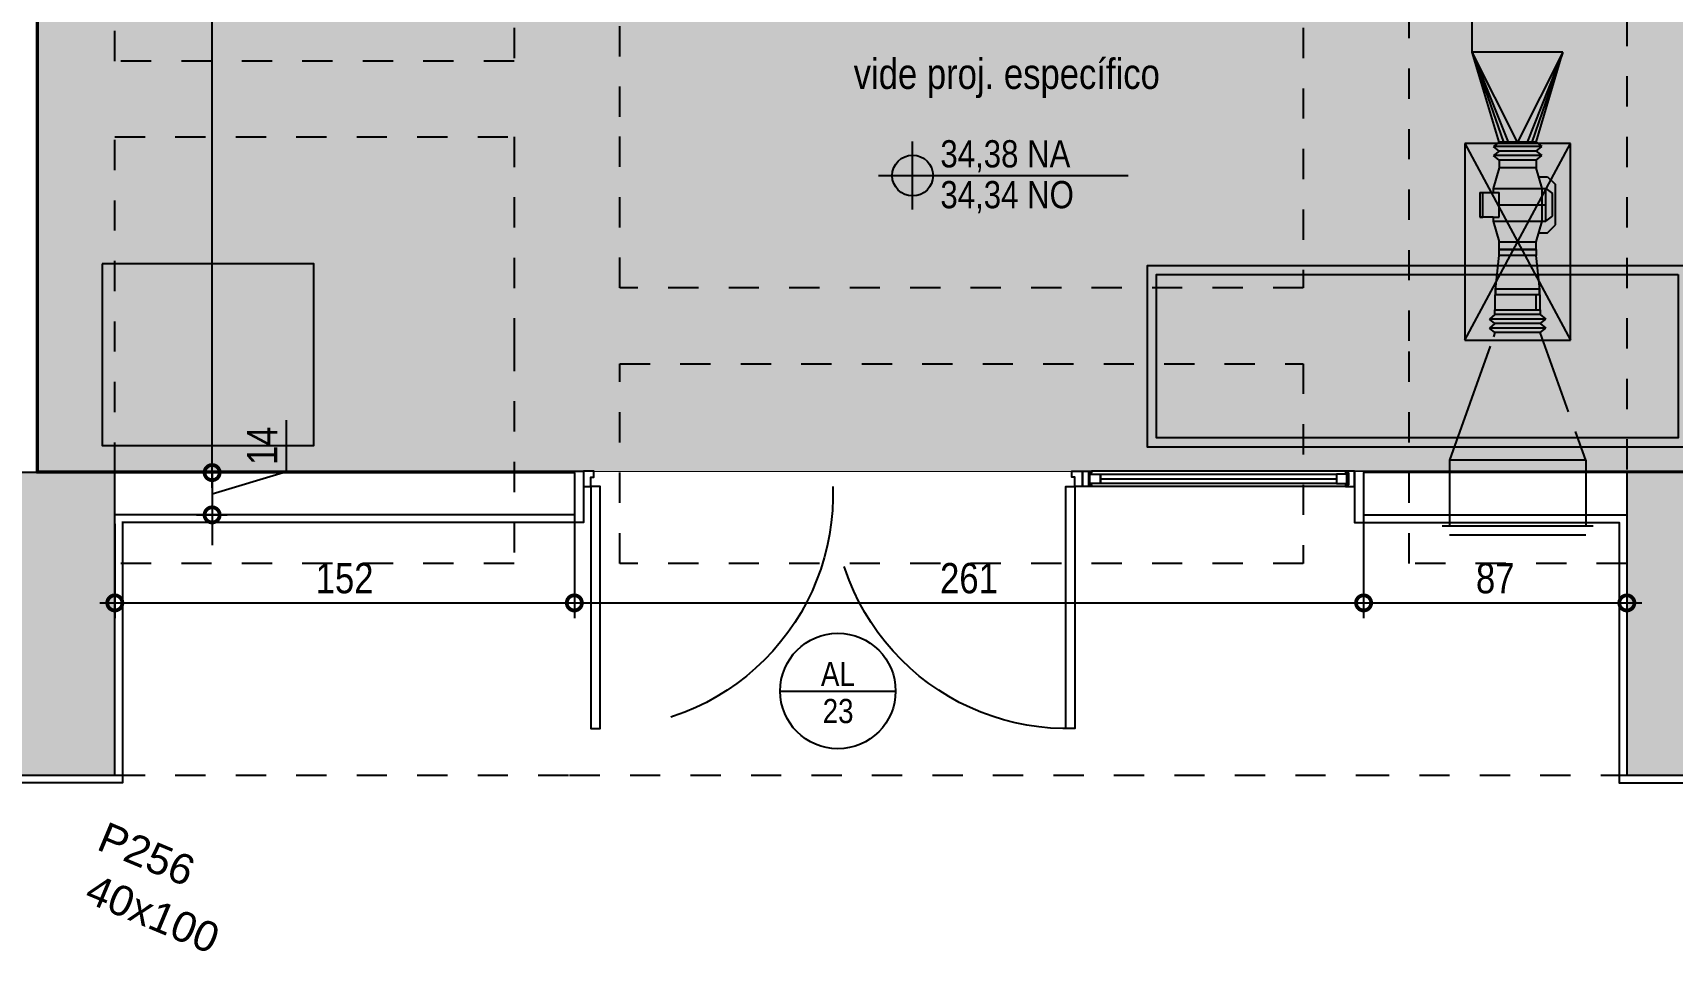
# Model space of a CAD drawing. Header units: metres. Extents: x -41 to 570, y -54 to 184.
# Drawn here: x -25.57 to -20.15, y -10.02 to -6.98 of the extents above; entities that cross this region are included whole.
import ezdxf
from ezdxf.enums import TextEntityAlignment as Align

# ---------------------------------------------------------------- set-up
doc = ezdxf.new("R2010")
doc.units = ezdxf.units.M
doc.linetypes.add('DASHEDX2', pattern=[1.5, 1, -0.5])
doc.linetypes.add('PUC$0$DASHEDX2', pattern=[1.5, 1, -0.5])
for name, color, linetype in [('1', 232, 'DASHEDX2'), ('12', 232, 'Continuous'), ('4', 2, 'Continuous'), ('9', 232, 'Continuous'), ('ARQ-ALV ACAB', 4, 'Continuous'), ('ARQ-DIM', 2, 'Continuous'), ('ARQ-PRJ', 7, 'DASHEDX2'), ('ARQ-SIM', 1, 'Continuous'), ('ARQ-TXT', 2, 'Continuous'), ('JL-LAY', 7, 'Continuous'), ('PUC$0$ARQ-ALV ACAB', 4, 'Continuous'), ('PUC$0$ARQ-ALV OSSO', 5, 'Continuous'), ('PUC$0$ARQ-CAX @ 1', 1, 'Continuous'), ('PUC$0$ARQ-PRJ', 7, 'PUC$0$DASHEDX2')]:
    doc.layers.add(name, color=color, linetype=linetype)
doc.layers.add('PUC$0$ARQ-FORRO', color=9, linetype='Continuous', lineweight=5)
doc.styles.add('Adesa', font='ARIALN.TTF')
doc.styles.get("Standard").update_dxf_attribs({"font": 'arial.ttf'})
doc.dimstyles.new('ADESA 1-0050', dxfattribs={"dimtxt": 0.1, "dimasz": 0.1, "dimexe": 0.05, "dimexo": 0.05, "dimgap": 0.03, "dimtad": 1, "dimdec": 1, "dimlfac": 100, "dimzin": 12, "dimtxsty": 'Adesa', "dimblk": 'DOTSMALL', "dimcen": 1, "dimdle": 0.05, "dimclrd": 1, "dimclre": 1, "dimclrt": 256, "dimazin": 3, "dimtm": 1e-09, "dimtfac": 1, "dimtdec": 1, "dimtmove": 1, "dimatfit": 0, "dimldrblk": 'DOTSMALL', "dimfxl": 0.8, "dimtvp": 2, "dimtolj": 1, "dimtzin": 0, "dimarcsym": 0})

# ---------------------------------------------------------------- blocks, each defined once
blk = doc.blocks.new('*U3374')
for points in [[(0, -0.1699999997352108), (0.02499999999906777, -0.1699999997354382), (0.02499999999906777, -0.1399999997352381), (0.03499999999928605, -0.1399999997352381), (0.03500000000031592, -0.1199999997354704), (-3.343730513223544e-13, -0.119999999735243), (0, -0.1699999997352108)], [(1.64999999999859, -0.169999999735154), (1.624999999999068, -0.1699999997354382), (1.624999999999068, -0.1399999997352381), (1.61499999999885, -0.1399999997352381), (1.614999999998856, -0.1200000004069048), (1.649999999999961, -0.1200000004066775), (1.64999999999859, -0.1699999997352108)], [(0.02499999999940883, -0.1699999997354382), (0.02499999999940876, -0.9699999997364899), (0.05499999999960884, -0.9699999997364899), (0.05499999999960892, -0.1699999997354382)], [(1.625000000001455, -0.1699999997354382), (1.625000000001455, -0.970176107785693), (1.595000000001255, -0.970176107785693), (1.595000000001255, -0.1699999997354382)]]:
    blk.add_lwpolyline(points, close=True)
at = {"layer": 'PUC$0$ARQ-PRJ'}
for centre, start, end in [((0.05045417578521499, -0.1957951123371053), 268.1177731609957, 1.90744690667856), ((1.599545824218378, -0.1957951123371053), 178.0925530933217, 271.8822268390108)]:
    blk.add_arc(centre, 0.7749752393757076, start, end, dxfattribs=at)
blk = doc.blocks.new('*U3359')
at = {"color": 0, "linetype": 'ByBlock', "ltscale": 0.5}
for points in [[(0.019999999999925, -0.0449999999999875), (0.0199999999998682, -0.0449999999999875), (0.0199999999998682, -0.04499999999998749), (0.0199999999998682, -0.04499999999998749), (0.0199999999998682, -0.04499999999998749), (0.01999999999981139, -0.04500000000000169), (0.0199999999998682, -0.04499999999998749), (0.0199999999998682, -0.0449999999999733), (0.019999999999925, -0.04499999999998749), (0.0299999999999159, -0.0449999999999732), (0.0299999999999727, -0.04999999999996868), (-5.68e-14, -0.04999999999996868), (0, 0), (0.0299999999999727, 0), (0.0299999999999727, -0.0049999999999955), (0.0199999999999818, -0.0049999999999955), (0.019999999999925, -0.0449999999999875)], [(0.8800000000000751, -0.04499999999997033), (0.8800000000001319, -0.04499999999997033), (0.8800000000001319, -0.04499999999997032), (0.8800000000001319, -0.04499999999997032), (0.8800000000001319, -0.04499999999997032), (0.8800000000001885, -0.04499999999998452), (0.8800000000001319, -0.04499999999997032), (0.8800000000001319, -0.04499999999995612), (0.8800000000000751, -0.04499999999997032), (0.8700000000000842, -0.04499999999995603), (0.8700000000000273, -0.04999999999995151), (0.9000000000000569, -0.04999999999995151), (0.9, 1.71737624121769e-14), (0.8700000000000273, 1.71737624121769e-14), (0.8700000000000273, -0.004999999999978326), (0.8800000000000182, -0.004999999999978326), (0.8800000000000751, -0.04499999999997033)], [(0.0249999999999204, -0.0100000000000051), (0.0600000006625032, -0.0099999999940792), (0.0600000006625032, -0.0399999999940803), (0.0249999999999204, -0.0400000000000063)], [(0.8749999994450598, -0.00999999999995952), (0.8399999993374968, -0.00999999999995952), (0.8399999993374968, -0.03999999999996073), (0.8749999994450598, -0.03999999999996073)]]:
    blk.add_lwpolyline(points, close=True, dxfattribs=at)
at = {"color": 8, "linetype": 'ByBlock', "ltscale": 0.5}
for points in [[(0.8699999994450959, 4.557376241217689e-14), (0.0299999999999727, 0)], [(0.8699999994450959, -0.04999999999992311), (0.0299999999999727, -0.04999999999996868)]]:
    blk.add_lwpolyline(points, dxfattribs=at)
at = {"color": 7, "linetype": 'ByBlock', "ltscale": 0.5}
blk.add_lwpolyline([(0.8399999993374968, -0.009999999999959572), (0.8399999993374968, -0.03999999999996067), (0.0600000006625032, -0.03999999999408035), (0.0600000006625032, -0.00999999999407915)], close=True, dxfattribs=at)
blk.add_lwpolyline([(0.0600000006625032, -0.0249999999940798), (0.8399999993374968, -0.02500000000626503)], dxfattribs=at)
blk = doc.blocks.new('PUC$0$forro area comum')
at = {"layer": 'PUC$0$ARQ-FORRO'}
h = blk.add_hatch(color=256, dxfattribs=at)
h.dxf.hatch_style = 1
h.paths.add_polyline_path([(14.95499870522973, 4.104887081562611), (19.94498870001204, 4.104898899601512), (19.94498870001204, 4.924857599366389), (20.30498870001204, 4.924857599366389), (20.30499063698566, 4.104899745351156), (25.29498843412482, 4.104911533144979), (25.29498887128091, 4.924856907708924), (25.55498800365691, 4.924892033562643), (25.55452701675794, 8.424700830001713), (19.94359660069317, 8.426234428367303), (19.94358411566514, 9.28486829737803), (14.9550231074735, 9.28486829737803)])
at = {"layer": 'PUC$0$ARQ-FORRO', "elevation": -4.31835632350037e-06}
blk.add_lwpolyline([(14.95499870522973, 4.104887081562611), (19.94498870001204, 4.104898899601512), (19.94498870001204, 4.924857599366389), (20.30498870001204, 4.924857599366389), (20.30499063698566, 4.104899745351156), (25.29498843412482, 4.104911533144979), (25.29498887128091, 4.924856907708924), (25.55498800365691, 4.924892033562643), (25.55452701675794, 8.424700830001713), (19.94359660069317, 8.426234428367303), (19.94358411566514, 9.28486829737803), (14.9550231074735, 9.28486829737803)], close=True, dxfattribs=at)
blk = doc.blocks.new('PUC')
at = {"layer": 'PUC$0$ARQ-ALV ACAB', "elevation": -4.31835632350037e-06}
blk.add_lwpolyline([(19.94354970836975, 9.284857599366415), (19.94358411566549, 8.426234436161103), (21.20047051562738, 8.425449822780768), (21.2004715944987, 8.59469850644693), (20.32498870001204, 8.594701813446369), (20.32498877383968, 9.454857599366404), (19.86998870001204, 9.454857599366372), (19.86998870001204, 9.284857599366385)], close=True, dxfattribs=at)
at = {"layer": 'PUC$0$ARQ-ALV ACAB'}
for points, elevation in [([(25.27498870001205, 8.594698410909345), (25.27498870001205, 9.454857599366388), (25.72500580023738, 9.454857599366388), (25.72497159978671, 8.594860036791623)], -4.318356323902826e-06), ([(14.95499870522973, 4.104887081562611), (19.94498870001204, 4.104898899601512), (19.94498870001204, 4.924857599366389), (20.30498870001204, 4.924857599366389), (20.30498870001204, 4.104899745346581), (25.29498852874318, 4.104911533145202), (25.29498887128091, 4.924856907708924), (25.55498800840241, 4.924856907708922), (25.55451788187695, 8.424700834174017), (23.75046921883424, 8.425524822838106), (23.75046806613522, 8.59469096530178), (25.27736801701677, 8.594698042804405)], -4.31835632350037e-06)]:
    blk.add_lwpolyline(points, dxfattribs=dict(at, elevation=elevation))
at = {"layer": 'PUC$0$ARQ-ALV OSSO', "elevation": -4.31835632350037e-06}
for points in [[(20.29998870001204, 8.429857599366388), (21.17047055138857, 8.430447767675908), (21.1704715587227, 8.56969852688448), (20.29998870001204, 8.569701913828053)], [(25.55951725598253, 8.429698526884478), (23.78046918307305, 8.430522767733246), (23.78046810191122, 8.56969098573933), (25.30236802355587, 8.569698158779538)]]:
    blk.add_lwpolyline(points, dxfattribs=at)
at = {"layer": 'PUC$0$ARQ-ALV OSSO'}
blk.add_lwpolyline([(25.55998870001204, 4.919857599366389), (25.55951716858175, 8.429857599366388)], dxfattribs=at)
at = {"layer": 'PUC$0$ARQ-CAX @ 1', "xscale": -1, "rotation": 180}
blk.add_blockref('*U3374', (22.10046921931165, 8.305449823045542, -4.31835632350037e-06), dxfattribs=at)
at = {"layer": 'PUC$0$ARQ-CAX @ 1', "rotation": 180}
blk.add_blockref('*U3359', (22.10047051562738, 8.425449822780784, -4.31835632350037e-06), dxfattribs=at)
at = {"layer": 'PUC$0$ARQ-FORRO'}
blk.add_blockref('PUC$0$forro area comum', (0, 0), dxfattribs=at)
blk = doc.blocks.new('TIPO COTA$0$Chamada_planta')
at = {"layer": 'ARQ-SIM'}
blk.add_line((-1.272612162904418, 0), (1.272612162904418, 0), dxfattribs=at)
blk.add_circle((0, 0), 1.272612162904418, dxfattribs=at)
at = {"layer": 'ARQ-SIM', "color": 2, "style": 'Adesa'}
for tag, p in [('NUMERO', (-3e-16, 0.2338932678049491)), ('C.D.', (-3e-16, -0.2718391078913104))]:
    blk.add_attdef(tag, text='', height=0.5, dxfattribs=at).set_placement(p, align=Align.MIDDLE_CENTER)
blk = doc.blocks.new('A$Caf7cbaa9')
at = {"layer": 'JL-LAY'}
blk.add_lwpolyline([(0.2126564014418655, 0.6646822033977635), (0.2126564014418655, 0.06431722110802696), (0.9126185641285787, 0.06431722110802696), (0.9126185641285787, 0.6646822033977635)], close=True, dxfattribs=at)
at = {"layer": 'JL-LAY', "elevation": -4.318356324306549e-06}
for points in [[(5.454071255077189, 0.6597561959624034), (5.454071255077189, 0.05939121367266686), (3.669304769777742, 0.05939121367266686), (3.669304769777742, 0.6597561959624034)], [(5.424071255077187, 0.6297561959624023), (5.424071255077187, 0.089391213672668), (3.699304769777743, 0.089391213672668), (3.699304769777743, 0.6297561959624023)]]:
    blk.add_lwpolyline(points, close=True, dxfattribs=at)
blk = doc.blocks.new('_DotSmall')
at = {"color": 0, "linetype": 'ByBlock', "const_width": 0.5}
blk.add_lwpolyline([(-0.0625, 0, 1), (0.0625, 0, 1)], format="xyb", close=True, dxfattribs=at)
blk = doc.blocks.new('*D1403')
at = {"layer": 'ARQ-DIM', "color": 1, "lineweight": -2, "transparency": 16777216}
for p, q in [((-23.78046864249213, -8.559714377457123), (-23.78046864249213, -8.910610661060996)), ((-25.29998870001205, -8.599698147565274), (-25.29998870001205, -8.910610661060996)), ((-25.34998870001205, -8.860610661060996), (-23.73046864249213, -8.860610661060996))]:
    blk.add_line(p, q, dxfattribs=at)
at = {"layer": 'Defpoints', "color": 0, "transparency": 16777216}
for p in [(-23.78046864249213, -8.509714377457122, -4.31835632350037e-06), (-25.29998870001205, -8.549698147565273, -4.318356323902826e-06), (-23.78046864249213, -8.860610661060996)]:
    blk.add_point(p, dxfattribs=at)
at = {"layer": 'ARQ-DIM', "color": 1, "lineweight": -2, "transparency": 16777216, "xscale": 0.1, "yscale": 0.1, "zscale": 0.1, "rotation": 180}
blk.add_blockref('_DotSmall', (-25.29998870001205, -8.860610661060996), dxfattribs=at)
at = {"layer": 'ARQ-DIM', "color": 1, "lineweight": -2, "transparency": 16777216, "xscale": 0.1, "yscale": 0.1, "zscale": 0.1}
blk.add_blockref('_DotSmall', (-23.78046864249213, -8.860610661060996), dxfattribs=at)
at = {"layer": 'ARQ-DIM', "transparency": 16777216, "insert": (-24.54022867125209, -8.779553362288826), "char_height": 0.1, "attachment_point": 5, "style": 'Adesa'}
blk.add_mtext('\\A1;152', dxfattribs=at)
blk = doc.blocks.new('*D1404')
at = {"layer": 'ARQ-DIM', "color": 1, "lineweight": -2, "transparency": 16777216}
for p, q in [((-23.78046810191122, -8.559706836311975), (-23.78046810191122, -8.910610661061)), ((-21.1704715587227, -8.559714377457126), (-21.1704715587227, -8.910610661061)), ((-23.83046810191122, -8.860610661061), (-21.12047155872269, -8.860610661061))]:
    blk.add_line(p, q, dxfattribs=at)
at = {"layer": 'Defpoints', "color": 0, "transparency": 16777216}
for p in [(-23.78046810191122, -8.509706836311974, -4.31835632350037e-06), (-21.1704715587227, -8.509714377457126, -4.31835632350037e-06), (-21.1704715587227, -8.860610661061)]:
    blk.add_point(p, dxfattribs=at)
at = {"layer": 'ARQ-DIM', "color": 1, "lineweight": -2, "transparency": 16777216, "xscale": 0.1, "yscale": 0.1, "zscale": 0.1, "rotation": 180}
blk.add_blockref('_DotSmall', (-23.78046810191122, -8.860610661061), dxfattribs=at)
at = {"layer": 'ARQ-DIM', "color": 1, "lineweight": -2, "transparency": 16777216, "xscale": 0.1, "yscale": 0.1, "zscale": 0.1}
blk.add_blockref('_DotSmall', (-21.1704715587227, -8.860610661061), dxfattribs=at)
at = {"layer": 'ARQ-DIM', "transparency": 16777216, "insert": (-22.47546983031696, -8.77955336228883), "char_height": 0.1, "attachment_point": 5, "style": 'Adesa'}
blk.add_mtext('\\A1;261', dxfattribs=at)
blk = doc.blocks.new('*D1405')
at = {"layer": 'ARQ-DIM', "color": 1, "lineweight": -2, "transparency": 16777216}
for p, q in [((-21.1704715587227, -8.559714377457126), (-21.1704715587227, -8.910610661061)), ((-20.29998870001204, -8.599701913828053), (-20.29998870001204, -8.910610661061)), ((-21.2204715587227, -8.860610661061), (-20.24998870001204, -8.860610661061))]:
    blk.add_line(p, q, dxfattribs=at)
at = {"layer": 'Defpoints', "color": 0, "transparency": 16777216}
for p in [(-21.1704715587227, -8.509714377457126, -4.31835632350037e-06), (-20.29998870001204, -8.549701913828052, -4.31835632350037e-06), (-20.29998870001204, -8.860610661061)]:
    blk.add_point(p, dxfattribs=at)
at = {"layer": 'ARQ-DIM', "color": 1, "lineweight": -2, "transparency": 16777216, "xscale": 0.1, "yscale": 0.1, "zscale": 0.1, "rotation": 180}
blk.add_blockref('_DotSmall', (-21.1704715587227, -8.860610661061), dxfattribs=at)
at = {"layer": 'ARQ-DIM', "color": 1, "lineweight": -2, "transparency": 16777216, "xscale": 0.1, "yscale": 0.1, "zscale": 0.1}
blk.add_blockref('_DotSmall', (-20.29998870001204, -8.860610661061), dxfattribs=at)
at = {"layer": 'ARQ-DIM', "transparency": 16777216, "insert": (-20.73523012936737, -8.77955336228883), "char_height": 0.1, "attachment_point": 5, "style": 'Adesa'}
blk.add_mtext('\\A1;87', dxfattribs=at)
blk = doc.blocks.new('*D1672')
at = {"layer": 'ARQ-DIM', "color": 1, "lineweight": -2, "transparency": 16777216}
for p, q in [((-24.97824495428294, -8.47985133577411), (-24.97824495428294, -4.04991119146367)), ((-25.18045630596271, -4.099911191463669), (-24.92824495428294, -4.099911191463669)), ((-25.17969332037933, -8.42985133577411), (-24.92824495428293, -8.42985133577411))]:
    blk.add_line(p, q, dxfattribs=at)
at = {"layer": 'Defpoints', "color": 0, "transparency": 16777216}
for p in [(-25.23045630596271, -4.099911191463669), (-24.97824495428294, -4.099911191463669), (-25.22969332037933, -8.42985133577411, -4.318356323498989e-06)]:
    blk.add_point(p, dxfattribs=at)
at = {"layer": 'ARQ-DIM', "color": 1, "lineweight": -2, "transparency": 16777216, "xscale": 0.1, "yscale": 0.1, "zscale": 0.1}
for p, rotation in [((-24.97824495428294, -4.099911191463669), 90), ((-24.97824495428294, -8.42985133577411), 270)]:
    blk.add_blockref('_DotSmall', p, dxfattribs=dict(at, rotation=rotation))
at = {"layer": 'ARQ-DIM', "transparency": 16777216, "insert": (-25.0593022530551, -6.264881263618881), "char_height": 0.1, "attachment_point": 5, "rotation": 90, "style": 'Adesa'}
blk.add_mtext('\\A1;433', dxfattribs=at)
blk = doc.blocks.new('*D1673')
at = {"layer": 'ARQ-DIM', "color": 1, "lineweight": -2, "transparency": 16777216}
for p, q in [((-24.73263094463676, -8.426086290079482), (-24.73263094463676, -8.256604707541966)), ((-24.97824486005286, -8.429843816747493), (-24.97824486005286, -8.329843816747493)), ((-25.0304136738118, -8.429843816747493), (-24.92824486005286, -8.429843816747493)), ((-24.97824486005286, -8.499770464704312), (-24.73263094463676, -8.426086290079482)), ((-24.97824486005286, -8.429843816747493), (-24.97824486005286, -8.569697112661132)), ((-24.97824486005286, -8.429843816747493), (-24.97824486005286, -8.569697112661132)), ((-25.03041366744649, -8.569697112661132), (-24.92824486005286, -8.569697112661132)), ((-24.97824486005286, -8.569697112661132), (-24.97824486005286, -8.669697112661131))]:
    blk.add_line(p, q, dxfattribs=at)
at = {"layer": 'Defpoints', "color": 0, "transparency": 16777216}
for p in [(-25.0804136738118, -8.429843816747493, -4.31835632350037e-06), (-25.08041366744649, -8.569697112661132, -4.31835632350037e-06), (-24.97824486005286, -8.569697112661132)]:
    blk.add_point(p, dxfattribs=at)
at = {"layer": 'ARQ-DIM', "color": 1, "lineweight": -2, "transparency": 16777216, "xscale": 0.1, "yscale": 0.1, "zscale": 0.1}
for p, rotation in [((-24.97824486005286, -8.429843816747493), 270), ((-24.97824486005286, -8.569697112661132), 90)]:
    blk.add_blockref('_DotSmall', p, dxfattribs=dict(at, rotation=rotation))
at = {"layer": 'ARQ-DIM', "transparency": 16777216, "insert": (-24.81283558310879, -8.341345498810716), "char_height": 0.1, "attachment_point": 5, "rotation": 90, "style": 'Adesa'}
blk.add_mtext('\\A1;14', dxfattribs=at)
blk = doc.blocks.new('NipAcOs')
at = {"layer": 'ARQ-SIM'}
h = blk.add_hatch(color=256, dxfattribs=at)
h.dxf.hatch_style = 1
h.paths.add_polyline_path([(0, 0.1499999999999773, 0.4142135623730951), (-0.1499999999999773, 0), (0, 0)])
h.paths.add_polyline_path([(0.1499999999999773, 0), (0, 0), (0, -0.1499999999999773, 0.4142135623730951)])
for p, q in [((0, -0.25), (0, 0.25)), ((-0.25, 0), (0.1499999999999773, 0)), ((0.1499999999999773, 0), (1.583441196697537, 0))]:
    blk.add_line(p, q, dxfattribs=at)
blk.add_circle((0, 0), 0.15, dxfattribs=at)
at = {"style": 'Adesa'}
for p in [(0.2040091630106531, 0.0600000000000023), (0.2040091630106531, -0.2400000000000091)]:
    blk.add_attdef('000,00', p, '', height=0.2, dxfattribs=at)
blk = doc.blocks.new('A3')
at = {"layer": 'ARQ-PRJ'}
for p, q in [((553.3833469712813, -373.8894647647654), (553.5333469712809, -373.8894647647654)), ((553.5333469712809, -373.9044647647648), (553.3833469712813, -373.9044647647648)), ((553.3833469712813, -373.9044647647648), (553.3833469712813, -373.9544647647659)), ((553.3833469712813, -373.9044647647648), (553.3833469712813, -373.9544647647659)), ((553.3983469712807, -373.9544647647659), (553.3983469712807, -373.9044647647648)), ((553.5333469712809, -373.9544647647659), (553.5333469712809, -373.9044647647648)), ((553.3833469712813, -373.9544647647659), (553.5333469712809, -373.9544647647659)), ((553.3833469712813, -373.9544647647659), (553.3858469712809, -373.9544647647659)), ((553.3833469712813, -373.9544647647659), (553.3983469712807, -373.9544647647659)), ((553.3848469712807, -373.9544647647659), (553.3838469712814, -373.9544647647659)), ((553.3848469712807, -373.9544647647659), (553.3848469712807, -373.972464764765)), ((553.3848469712807, -373.9544647647659), (553.5318469712806, -373.9544647647659)), ((553.3858469712809, -373.9544647647659), (553.3858469712809, -373.9744647647655)), ((553.5333469712809, -373.9544647647659), (553.5308469712804, -373.9544647647659)), ((553.5308469712804, -373.9544647647659), (553.5308469712804, -373.9744647647655)), ((553.5318469712806, -373.9544647647659), (553.5318469712806, -373.972464764765)), ((553.3848469712807, -373.972464764765), (553.3968469712804, -374.0844647647651)), ((553.5308469712804, -373.9744647647655), (553.3858469712809, -373.9744647647655)), ((553.5318469712806, -373.972464764765), (553.5198469712809, -374.0844647647651)), ((553.3968469712804, -374.1044647647656), (553.3968469712804, -374.0844647647651)), ((553.3968469712804, -374.0844647647651), (553.5198469712809, -374.0844647647651)), ((553.5199669712806, -374.1044647647656), (553.3968469712804, -374.1044647647656)), ((553.3968469712804, -374.1044647647656), (553.3968469712804, -374.1301147647652)), ((553.3968469712804, -374.1044647647656), (553.5198469712809, -374.1044647647656)), ((553.4093469712811, -374.0844647647651), (553.5073469712811, -374.0844647647651)), ((553.4583469712811, -374.1044647647656), (553.4093469712811, -374.1044647647656)), ((553.4583469712811, -374.1044647647656), (553.5073469712811, -374.1044647647656)), ((553.5198469712809, -374.0844647647651), (553.5198469712809, -374.1044647647656)), ((553.5199669712806, -374.1044647647656), (553.5199669712806, -374.1301147647652)), ((553.3598652931983, -374.1596122647649), (553.3334069712805, -374.1852622647644)), ((553.3884986222242, -374.1596122647649), (553.3598652931983, -374.1596122647649)), ((553.3968469712804, -374.1301147647652), (553.3776094712807, -374.1980872647642)), ((553.5199669712806, -374.1301147647652), (553.3968469712804, -374.1301147647652)), ((553.5392044712812, -374.1980872647642), (553.5199669712806, -374.1301147647652)), ((553.3334069712805, -374.1852622647644), (553.3334069712805, -374.3186672647649)), ((553.3647844712809, -374.1980872647642), (553.3429819712806, -374.2141185147653)), ((553.3429819712806, -374.2141185147653), (553.3429819712806, -374.289811014765)), ((553.3776094712807, -374.1980872647642), (553.3647844712809, -374.1980872647642)), ((553.3647844712809, -374.1980872647642), (553.3647844712809, -374.3058422647651)), ((553.5392044712812, -374.1980872647642), (553.3776094712807, -374.1980872647642)), ((553.3776094712807, -374.1980872647642), (553.3776094712807, -374.3058422647651)), ((553.5392044712812, -374.2109122647649), (553.5199669712806, -374.2109122647649)), ((553.5199669712806, -374.2109122647649), (553.5199669712806, -374.2930172647654)), ((553.5392044712812, -374.2109122647649), (553.5392044712812, -374.1980872647642)), ((553.5392044712812, -374.2109122647649), (553.5802444712813, -374.2109122647649)), ((553.5834069712805, -374.2109122647649), (553.5738319712805, -374.2109122647649)), ((553.5738319712805, -374.2109122647649), (553.5738319712805, -374.2930172647654)), ((553.5834069712805, -374.2930172647654), (553.5834069712805, -374.2109122647649)), ((553.5199669712806, -374.2519647647647), (553.3647844712809, -374.2519647647647)), ((553.3598652931983, -374.3443172647645), (553.3334069712805, -374.3186672647649)), ((553.3647844712809, -374.3058422647651), (553.3429819712806, -374.289811014765)), ((553.3776094712807, -374.3058422647651), (553.3647844712809, -374.3058422647651)), ((553.5392044712812, -374.3058422647651), (553.3776094712807, -374.3058422647651)), ((553.3776094712807, -374.3058422647651), (553.3968469712804, -374.3738147647642)), ((553.5834069712805, -374.2930172647654), (553.5199669712806, -374.2930172647654)), ((553.5199669712806, -374.3738147647642), (553.5392044712812, -374.3058422647651)), ((553.5392044712812, -374.3058422647661), (553.5392044712812, -374.2930172647654)), ((553.3884986222242, -374.3443172647645), (553.3598652931983, -374.3443172647645)), ((553.3968469712804, -374.3994647647656), (553.3968469712804, -374.3738147647642)), ((553.3968469712804, -374.3738147647642), (553.5199669712806, -374.3738147647642)), ((553.5199669712806, -374.3994647647656), (553.5199669712806, -374.3738147647642)), ((553.3968469712804, -374.3994647647656), (553.5199669712806, -374.3994647647656))]:
    blk.add_line(p, q, dxfattribs=at)
blk = doc.blocks.new('A4')
at = {"layer": 'ARQ-PRJ', "ltscale": 0.8}
blk.add_lwpolyline([(555.7799728065736, -374.756814788742), (555.7799728065736, -374.106814788742), (555.4299728065737, -374.106814788742), (555.4299728065737, -374.756814788742)], close=True, dxfattribs=at)
for points in [[(555.7799728065736, -374.756814788742), (555.4299728065737, -374.106814788742)], [(555.7799728065736, -374.106814788742), (555.4299728065737, -374.756814788742)]]:
    blk.add_lwpolyline(points, dxfattribs=at)
blk = doc.blocks.new('M7')
at = {"layer": 'ARQ-PRJ'}
for p, q in [((-365.5982632961104, -389.7837505684675), (-365.5982632960729, -389.2837505684673)), ((-365.8161496072834, -389.7587505684508), (-365.8161496072491, -389.3087505684501)), ((-365.8161496072491, -389.3087505684501), (-365.5982632960748, -389.3087505684672)), ((-365.5682632960807, -389.7587505684697), (-365.5682632960446, -389.3087505684696)), ((-365.8161496072834, -389.7587505684508), (-365.5982632961085, -389.7587505684673))]:
    blk.add_line(p, q, dxfattribs=at)
blk = doc.blocks.new('A$Cb4964a23')
at = {"layer": 'ARQ-PRJ'}
for p, q in [((-0.5111362794632441, 2.389836770967577), (-0.5111362794632441, 5.113218305964438)), ((-0.2111362794621527, 5.113218305964438), (-0.2111362794530578, 2.389836770967577)), ((-0.2111362794530578, 2.389836770967577), (-0.5111362794505112, 2.389836770967122)), ((-0.361136279445418, 2.092722829382637), (-0.5111362794632441, 2.389836770966667)), ((-0.4226962794455176, 2.092722829382637), (-0.5111362794505112, 2.389836770967122)), ((-0.5111362794505112, 2.389836770967122), (-0.4077192532549816, 2.092722829382637)), ((-0.5111362794505112, 2.389836770967122), (-0.3927192532555637, 2.092722829382637)), ((-0.2111362794530578, 2.389836770967577), (-0.361136279445418, 2.092722829382637)), ((-0.2111362794530578, 2.389836770967577), (-0.3295533056352724, 2.092722829382637)), ((-0.2111362794530578, 2.389836770967577), (-0.3145533056358545, 2.092722829382637)), ((-0.2995762794453185, 2.092722829382637), (-0.2111362794530578, 2.389836770967577)), ((-0.4226962794455176, 2.092722829382637), (-0.4410992460070702, 2.077722829381855)), ((-0.4226962794455176, 2.062722829381528), (-0.4410992460070702, 2.077722829381855)), ((-0.2811733128819469, 2.077722829381855), (-0.4410992460070702, 2.077722829381855)), ((-0.4226962794455176, 2.062722829382437), (-0.4410992460070702, 2.047722829381655)), ((-0.2995762794453185, 2.092722829382637), (-0.4226962794455176, 2.092722829382637)), ((-0.2995762794434995, 2.062722829381983), (-0.4226962794455176, 2.062722829381983)), ((-0.2995762794453185, 2.092722829382637), (-0.2811733128819469, 2.077722829381855)), ((-0.2995762794453185, 2.062722829381528), (-0.2811733128819469, 2.077722829381855)), ((-0.2995762794453185, 2.062722829382437), (-0.2811733128819469, 2.047722829381655)), ((-0.2811733128819469, 2.047722829381655), (-0.4410992460070702, 2.047722829381655)), ((-0.4226962794455176, 2.032722829381328), (-0.4410992460070702, 2.047722829381655)), ((-0.2995762794453185, 2.032722829381328), (-0.2811733128819469, 2.047722829381655)), ((-0.4360762794440234, 1.522722829381564), (-0.454479246007395, 1.507722829381237)), ((-0.3010762794456241, 1.537722829380527), (-0.2860762794462062, 1.537722829380527)), ((-0.2860762794462062, 1.522722829381564), (-0.2676733128846536, 1.507722829381237)), ((-0.2676733128846536, 1.507722829381237), (-0.454479246007395, 1.507722829381237)), ((-0.4360762794440234, 1.492722829380455), (-0.454479246007395, 1.507722829381237)), ((-0.4360762794440234, 1.492722829381364), (-0.454479246007395, 1.477722829381037)), ((-0.4360762794440234, 1.462722829380255), (-0.454479246007395, 1.477722829381037)), ((-0.2676733128846536, 1.477722829381037), (-0.454479246007395, 1.477722829381037)), ((-0.2860762794462062, 1.492722829380909), (-0.4360762794458424, 1.492722829380909)), ((-0.2860762794462062, 1.492722829380455), (-0.2676733128846536, 1.507722829381237)), ((-0.2860762794462062, 1.492722829381364), (-0.2676733128846536, 1.477722829381037)), ((-0.2860762794462062, 1.462722829380255), (-0.2676733128846536, 1.477722829381037)), ((-0.4520361363429402, 1.417894766780591), (-0.5860762794472976, 1.041402673905395)), ((-0.4360762794440234, 1.462722829380255), (-0.4408970910135395, 1.449182128851135)), ((-0.2860762794462062, 1.462722829380709), (-0.4360762794458424, 1.462722829380709)), ((-0.1929972056532279, 1.201282230459128), (-0.2860762794462062, 1.462722829380255)), ((-0.13607627944657, 1.041402673939956), (-0.1695416633538116, 1.13540027893805))]:
    blk.add_line(p, q, dxfattribs=at)
at = {"layer": 'ARQ-PRJ', "ltscale": 0.1}
for p, q in [((-0.4360762794458424, 1.522722829381109), (-0.4360762794458424, 1.537722829380527)), ((-0.2860762794462062, 1.537722829380527), (-0.2860762794462062, 1.522722829381109))]:
    blk.add_line(p, q, dxfattribs=at)
at = {"layer": 'ARQ-PRJ', "rotation": 180}
for name, p in [('A4', (555.2438965271285, -372.6691209378114)), ('A3', (553.0972706918365, -372.3667419353842))]:
    blk.add_blockref(name, p, dxfattribs=at)
at = {"layer": 'ARQ-PRJ', "xscale": -1, "rotation": 90}
blk.add_blockref('M7', (-389.894826847898, -364.7747469333435), dxfattribs=at)
blk = doc.blocks.new('est-lo-08-6sa-r00')
at = {"layer": '4'}
h = blk.add_hatch(color=8, dxfattribs=at)
h.dxf.hatch_style = 1
h.paths.add_polyline_path([(72.45359600000049, -775.948262999999), (89.9877070000004, -768.6301379999992), (31.82787399999984, -629.2800969999994), (14.29376300000001, -636.5982219999993)], flags=17)
h.paths.add_polyline_path([(-113.9049340000005, -1069.376460999999), (37.44213000000002, -1006.209490999998), (30.12385199999994, -988.6750119999992), (-103.6891010000002, -1044.523857999999), (-278.9303289999998, -624.6486359999992), (-286.2484539999996, -607.1145249999993), (-286.2484749999996, -607.1145339999996), (-307.0557899999995, -557.2605349999997), (-324.5898800000006, -564.5786499999994)])
h.paths.add_polyline_path([(-3206.956630999998, -1758.910156999999), (-3258.953831999998, -1634.325684), (-3291.253509999999, -1647.806439999999), (-3239.256308999999, -1772.390912999999)])
h.paths.add_polyline_path([(-2993.189753999998, -2271.092217999998), (-3020.151167, -2206.492820999998), (-3034.916840999999, -2212.655495999998), (-3140.452497999998, -1959.793706999999), (-3125.686931, -1953.631075999999), (-3148.796797999999, -1898.260197999999), (-3181.096476999999, -1911.740953999999), (-3025.489431999998, -2284.572973999999)])
h.paths.add_polyline_path([(-2947.092820999999, -1013.293024), (-2914.793142, -999.8122680000004), (-2953.309588, -907.527473), (-2985.609266, -921.0082290000005)])
h.paths.add_polyline_path([(-2727.356492000001, -1539.777800999999), (-2695.056814, -1526.297044999999), (-2733.573258999998, -1434.012249999999), (-2765.872937999999, -1447.493005999999)])
h.paths.add_polyline_path([(2122.48851, 465.4148090000003), (2070.491308999999, 589.9992829999999), (2038.191631, 576.5185270000004), (2090.188831999999, 451.9340530000002)])
h.paths.add_polyline_path([(2012.331383999999, 729.3495480000001), (1857.495358999999, 1100.334220999999), (1825.19568, 1086.853464999999), (1852.1572, 1022.254111), (1866.922767, 1028.416743), (1971.687404999999, 777.4023), (1956.921837999999, 771.2396689999997), (1980.031704999999, 715.8687919999996)])
h.paths.add_polyline_path([(2336.253806, -46.76345599999922), (2180.644029, 326.0751100000004), (2148.34435, 312.5943540000004), (2171.454217999999, 257.2234770000007), (2186.219784999999, 263.3861090000001), (2291.758174999999, 10.51777200000049), (2276.992607999999, 4.355141000000913), (2303.954127999999, -60.24421199999915)])
h.paths.add_polyline_path([(-385.5172349999993, -426.3873289999996), (-595.433067999999, 76.56770299999988), (-627.7327459999995, 63.08694799999952), (-600.7712259999996, -1.512405999999999), (-586.0056589999992, 4.650225999999691), (-426.1612139999996, -378.3345759999996), (-440.9267810000002, -384.4972079999997), (-417.8169139999999, -439.8680849999996)])
h.paths.add_polyline_path([(-83.24965799999964, 290.3351419999996), (-592.6617279999998, 77.7243639999995), (-382.7471940000005, -425.2275579999996), (-365.2130830000006, -417.9094339999997), (-567.8094919999992, 67.50837699999983), (-108.2312119999995, 259.3202749999996), (-7.318124999999773, 17.53411100000015), (-242.6443529999995, -80.68282400000008), (-140.96112, -324.3142569999997), (-70.36325099999982, -294.8491759999998), (-77.68137600000048, -277.3150649999997), (-130.7451330000004, -299.4620209999997), (-217.7921169999998, -90.89881099999997), (0, 0), (87.04691000000038, -208.5630329999998), (33.98315200000015, -230.7099889999997), (41.30127699999991, -248.2440999999996), (126.664713, -212.6163879999996), (103.5548460000003, -157.2455109999998), (88.78927800000055, -163.4081419999998), (-71.05370500000018, 219.5731569999998), (-56.28813799999982, 225.7357879999997)])
h.paths.add_polyline_path([(395.5056669999994, -856.7658279999989), (368.5441479999995, -792.1664749999987), (353.7785799999997, -798.329105999999), (193.1650519999996, -413.5015989999993), (207.9306199999999, -407.3389679999995), (184.8207519999999, -351.9680909999994), (-61.57965100000013, -454.8069989999995), (-28.45266399999963, -534.1692129999994), (-10.91852799999941, -526.8510599999992), (-36.72741499999947, -465.0229859999995), (159.8391989999999, -382.9829579999996), (355.8878640000003, -852.7124729999991), (159.32125, -934.7525009999987), (132.7484019999998, -871.0736249999991), (115.2142970000001, -878.391764999999), (141.787139, -942.0706259999986), (123.3301799999996, -949.7739149999989), (130.6483049999998, -967.3080259999988)])
h.paths.add_polyline_path([(-2506.849069, -2068.110103999999), (-2474.549390999999, -2054.629347999999), (-2513.065836, -1962.344552999999), (-2545.365514999999, -1975.825308999998)])
h.paths.add_polyline_path([(-2448.754924, -805.304224), (-2411.841008, -789.8976419999999), (-2450.357452999999, -697.6128460000004), (-2487.271369999998, -713.0194279999998)])
h.paths.add_polyline_path([(-2277.356152000001, -1215.972988999999), (-2240.442234999999, -1200.566406999999), (-2278.958680999999, -1108.281610999999), (-2315.872596999998, -1123.688192999999)])
h.paths.add_polyline_path([(-2180.680405, -1447.606533999999), (-2143.766489, -1432.199950999999), (-2182.282934, -1339.915155999999), (-2219.196851, -1355.321738)])
h.paths.add_polyline_path([(-2008.511896999999, -1860.119569999998), (-1971.59798, -1844.712986999999), (-2010.114424999999, -1752.428191999998), (-2047.028341999999, -1767.834773999999)])
h.paths.add_polyline_path([(-1950.417031, -597.315415), (-1918.117352999999, -583.8346590000001), (-1956.633798, -491.5498640000002), (-1988.933476999999, -505.0306199999999)])
h.paths.add_polyline_path([(-1779.018259, -1007.984179999999), (-1746.71858, -994.5034239999998), (-1785.235026, -902.218629), (-1817.534703999999, -915.6993849999996)])
h.paths.add_polyline_path([(-1682.342512999999, -1239.617724999999), (-1650.042834, -1226.136968999999), (-1688.559278999999, -1133.852173999999), (-1720.858957999999, -1147.332929999999)])
h.paths.add_polyline_path([(-1510.174004, -1652.130760999999), (-1477.874324999999, -1638.650004999999), (-1516.390770999999, -1546.365209999999), (-1548.690448999999, -1559.845965999998)])
h.paths.add_polyline_path([(-1456.693376999999, -391.2524330000001), (-1424.393697999999, -377.7716770000002), (-1462.910144, -285.4868820000001), (-1495.209821999999, -298.9676380000003)])
h.paths.add_polyline_path([(-1285.294603999999, -801.9211979999995), (-1252.994926, -788.4404419999995), (-1291.511371, -696.1556469999997), (-1323.811048999999, -709.6364029999997)])
h.paths.add_polyline_path([(-1188.618857999999, -1033.554742999999), (-1156.319178999999, -1020.073986999999), (-1194.835624999999, -927.7891919999992), (-1227.135303, -941.2699479999992)])
h.paths.add_polyline_path([(-1016.450349, -1446.067778999999), (-984.1506699999999, -1432.587022999999), (-1022.667116, -1340.302227999999), (-1054.966794, -1353.782983999999)])
h.paths.add_polyline_path([(-962.9697219999993, -185.189451), (-930.6700429999992, -171.7086949999999), (-969.1864889999995, -79.42390000000034), (-1001.486167, -92.90465600000022)])
h.paths.add_polyline_path([(-791.5709489999999, -595.8582159999995), (-759.2712709999993, -582.3774599999996), (-797.7877159999997, -490.0926649999998), (-830.087394, -503.5734209999997)])
h.paths.add_polyline_path([(-694.8952030000003, -827.4917609999992), (-662.5955239999994, -814.0110049999994), (-701.1119699999999, -721.7262099999994), (-733.4116480000001, -735.2069659999993)])
h.paths.add_polyline_path([(-522.7266940000001, -1240.004796999998), (-490.4270159999996, -1226.524040999999), (-528.943461, -1134.239245999999), (-561.2431389999995, -1147.720001999999)])
h.paths.add_polyline_path([(1351.53574, 780.8041629999996), (1383.835419, 794.2849189999998), (1345.318973, 886.5697139999991), (1313.019295, 873.0889579999994)])
h.paths.add_polyline_path([(353.014255, 364.0562249999997), (385.3139340000003, 377.5369809999997), (346.7974880000002, 469.8217759999997), (314.4978100000009, 456.3410209999996)])
h.paths.add_polyline_path([(848.5836060000001, 570.8895359999998), (885.4975220000001, 586.2961189999997), (846.9810769999999, 678.5809139999992), (810.0671610000003, 663.1743319999998)])
h.paths.add_polyline_path([(524.4120129999999, -46.61010899999968), (556.7116919999996, -33.12935299999981), (518.195247, 59.15544200000008), (485.8955680000002, 45.67468600000018)])
h.paths.add_polyline_path([(1019.981364, 160.2232020000003), (1056.895281, 175.6297840000001), (1018.378835, 267.9145800000003), (981.464919, 252.5079970000002)])
h.paths.add_polyline_path([(621.0882969999998, -278.2449419999995), (653.3879760000001, -264.7641859999995), (614.87153, -172.4793909999996), (582.5718519999997, -185.9601469999995)])
h.paths.add_polyline_path([(1116.657648, -71.41163099999949), (1153.571565, -56.00504899999964), (1115.055119, 36.27974600000056), (1078.141202999999, 20.87316400000049)])
h.paths.add_polyline_path([(1571.272069, 254.3193860000004), (1603.571747, 267.8001420000003), (1565.055302, 360.0849370000004), (1532.755624, 346.6041810000002)])
h.paths.add_polyline_path([(793.2568059999996, -690.757978999999), (825.5564849999996, -677.2772229999991), (787.0400389999993, -584.992427999999), (754.7403609999999, -598.473182999999)])
h.paths.add_polyline_path([(1288.825975999999, -483.9242339999991), (1325.739893, -468.5176519999992), (1287.223447, -376.2328559999991), (1250.309531, -391.6394389999991)])
h.paths.add_polyline_path([(1791.777927, -274.0091669999991), (1824.077604999999, -260.5284109999993), (1785.561159999999, -168.2436159999995), (1753.261481, -181.724370999999)])
h.paths.add_polyline_path([(-3349.413448999998, -1508.456442999999), (-3317.113664, -1494.975642999999), (-3340.223530999999, -1439.604766), (-3354.989096999999, -1445.767395999999), (-3459.753819999998, -1194.75275), (-3444.988254, -1188.590119), (-3471.949773999999, -1123.990766), (-3504.249558999999, -1137.471566)])
h.paths.add_polyline_path([(-359.6583730000003, -579.2150129999995), (-336.5486029999993, -634.5859029999993), (-321.7824039999996, -628.4230349999996), (-161.1694570000002, -1013.250897999999), (-175.9346760000003, -1019.413356999999), (-148.9732669999995, -1084.012691999999), (-116.6746340000003, -1070.532431999999), (-327.3587819999994, -565.7342929999993), (-359.6584599999998, -579.2150489999992)])
at = {"layer": '1'}
for p, q in [((-1631.913879999999, -1547.361147), (-1756.485179999999, -1248.890255999999)), ((-1788.784858, -1262.371012), (-1670.953935999999, -1544.692064)), ((-1901.279787, -1579.594773), (-1997.347592999999, -1349.417802)), ((-2029.647271999999, -1362.898557999999), (-1940.675059999999, -1576.074598)), ((-1670.953935999999, -1544.692064), (-1879.516670999999, -1631.738854)), ((-1603.574426, -1615.262056), (-1631.913879999999, -1547.361147)), ((-1869.856977999999, -1654.88335), (-1661.294242999999, -1567.83656)), ((-1661.294242, -1567.836561), (-1635.874103999999, -1628.742811999999)), ((-1537.135034999998, -1587.532577999999), (-1603.574426, -1615.262056)), ((-1635.874103999999, -1628.742811999999), (-1844.436836999999, -1715.789600999999))]:
    blk.add_line(p, q, dxfattribs=at)
for points in [[(-1683.888504999999, -1235.91356), (-1548.690451, -1559.845967)], [(-2062.497555999999, -1626.919045), (-2145.312481999999, -1428.495786)], [(-1940.675059999999, -1576.074598), (-2062.497555999999, -1626.919045)], [(-1879.516670999999, -1631.738854), (-1901.279787, -1579.594773)], [(-2052.868510999999, -1649.990107), (-1931.046015999999, -1599.14566)], [(-1931.046015999999, -1599.14566), (-1905.075971999999, -1661.36945)], [(-2010.114424999999, -1752.428192), (-2052.868510999999, -1649.990107)], [(-1591.953020999999, -1686.261963), (-1510.174180999999, -1652.130336)], [(-1844.436850999999, -1715.789573999999), (-1869.856977999999, -1654.88335)], [(-1905.075971999999, -1661.36945), (-1876.736517999999, -1729.270358)], [(-1832.81548, -1786.789526999999), (-1591.953020999999, -1686.261963)], [(-1876.736515999999, -1729.270356999999), (-1998.559010999999, -1780.114804999999)], [(-1971.598157999999, -1844.712562), (-1832.81548, -1786.789526999999)]]:
    blk.add_lwpolyline(points, dxfattribs=at)
at = {"layer": '4', "linetype": 'Continuous'}
for points in [[(-1510.174003999999, -1652.130760999999), (-1477.874324999999, -1638.650005), (-1516.390770999999, -1546.36521), (-1548.690448999999, -1559.845965999999), (-1510.174003999999, -1652.130760999999)], [(-2008.511896999999, -1860.11957), (-1971.597979999998, -1844.712986999999), (-2010.114424999999, -1752.428192), (-2047.028341999999, -1767.834773999999), (-2008.511896999999, -1860.11957)]]:
    blk.add_lwpolyline(points, dxfattribs=at)
at = {"layer": '12', "linetype": 'Continuous'}
blk.add_text('40x100', height=10, dxfattribs=at).set_placement((-1965.281358, -1887.156933))
at = {"layer": '9', "linetype": 'Continuous'}
blk.add_text('P256', height=10, dxfattribs=at).set_placement((-1968.154450999999, -1869.711618))

msp = doc.modelspace()

# ---------------------------------------------------------------- block references
at = {"rotation": 180}
msp.add_blockref('PUC', (0, 0), dxfattribs=at)
at = {"linetype": 'Continuous', "xscale": 0.01, "yscale": 0.01, "zscale": 0.01, "rotation": 337.346050855639}
msp.add_blockref('est-lo-08-6sa-r00', (0, 0), dxfattribs=at)
at = {"layer": 'ARQ-ALV ACAB'}
msp.add_blockref('A$Caf7cbaa9', (-25.55451788187695, -8.404700834174013, -4.31835632350037e-06), dxfattribs=at)
at = {"layer": 'ARQ-DIM'}
msp.add_blockref('A$Cb4964a23', (-20.30003028493763, -9.429996863184217), dxfattribs=at)
at = {"layer": 'ARQ-SIM'}
ref = msp.add_blockref('NipAcOs', (-22.6617389891336, -7.448136159230707), dxfattribs=dict(at, xscale=0.45, yscale=0.45, zscale=0.45))
ref.add_attrib('000,00', '34,34 NO', (-22.56993486577824, -7.556136159230711), dxfattribs={"layer": '0', "color": 2, "height": 0.09, "style": 'Adesa'})
ref.add_attrib('000,00', '34,38 NA', (-22.56993486577824, -7.42113615923072), dxfattribs={"layer": '0', "color": 2, "height": 0.09, "style": 'Adesa'})
ref = msp.add_blockref('TIPO COTA$0$Chamada_planta', (-22.90901501483268, -9.15183534014858), dxfattribs=dict(at, xscale=0.15, yscale=0.15, zscale=0.15))
ref.add_attrib('NUMERO', 'AL', dxfattribs={"color": 2, "height": 0.08, "style": 'Adesa'}).set_placement((-22.90901501483268, -9.09552040094212), align=Align.MIDDLE_CENTER)
ref.add_attrib('C.D.', '23', dxfattribs={"color": 2, "height": 0.08, "style": 'Adesa'}).set_placement((-22.90819646094417, -9.217930336987195), align=Align.MIDDLE_CENTER)

# ---------------------------------------------------------------- texts
at = {"layer": 'ARQ-TXT', "style": 'Adesa'}
msp.add_text('vide proj. específico', height=0.1, dxfattribs=at).set_placement((-22.35045378809223, -7.123247819533433, -4.318356323502826e-06), align=Align.MIDDLE)

# ---------------------------------------------------------------- dimensions: what is measured, and where the dimension line sits
at = {"layer": 'ARQ-DIM'}
dim = msp.add_linear_dim(base=(-24.97824495428294, -4.099911191463669), p1=(-25.22969332037932, -8.429851335774107, -4.318356323498989e-06), p2=(-25.2304563059627, -4.099911191463668), angle=89.99999999999999, dimstyle='ADESA 1-0050', override={"dimdec": 0}, dxfattribs=at)
dim.commit()
dim.dimension.update_dxf_attribs({"geometry": '*D1672', "text_midpoint": (-25.0593022530551, -6.264881263618881)})
dim = msp.add_linear_dim(base=(-24.97824486005286, -8.569697112661132), p1=(-25.08041367381179, -8.42984381674749, -4.31835632350037e-06), p2=(-25.08041366744648, -8.569697112661128, -4.31835632350037e-06), angle=89.99999999999999, dimstyle='ADESA 1-0050', dxfattribs=at)
dim.commit()
dim.dimension.update_dxf_attribs({"geometry": '*D1673', "text_midpoint": (-24.81283558310879, -8.396086290079474)})
for base, p1, p2, picture, middle in [((-23.78046864249213, -8.860610661060996), (-25.29998870001205, -8.549698147565273, -4.318356323902826e-06), (-23.78046864249213, -8.509714377457122, -4.31835632350037e-06), '*D1403', (-24.54022867125209, -8.779553362288826)), ((-21.1704715587227, -8.860610661061), (-23.78046810191122, -8.509706836311974, -4.31835632350037e-06), (-21.1704715587227, -8.509714377457126, -4.31835632350037e-06), '*D1404', (-22.47546983031696, -8.77955336228883))]:
    dim = msp.add_linear_dim(base=base, p1=p1, p2=p2, dimstyle='ADESA 1-0050', dxfattribs=at)
    dim.commit()
    dim.dimension.update_dxf_attribs({"geometry": picture, "text_midpoint": middle})
dim = msp.add_linear_dim(base=(-20.29998870001204, -8.860610661061), p1=(-21.1704715587227, -8.509714377457126, -4.31835632350037e-06), p2=(-20.29998870001204, -8.549701913828052, -4.31835632350037e-06), dimstyle='ADESA 1-0050', override={"dimdec": 0}, dxfattribs=at)
dim.commit()
dim.dimension.update_dxf_attribs({"geometry": '*D1405', "text_midpoint": (-20.73523012936737, -8.77955336228883)})

doc.saveas('drawing.dxf')
